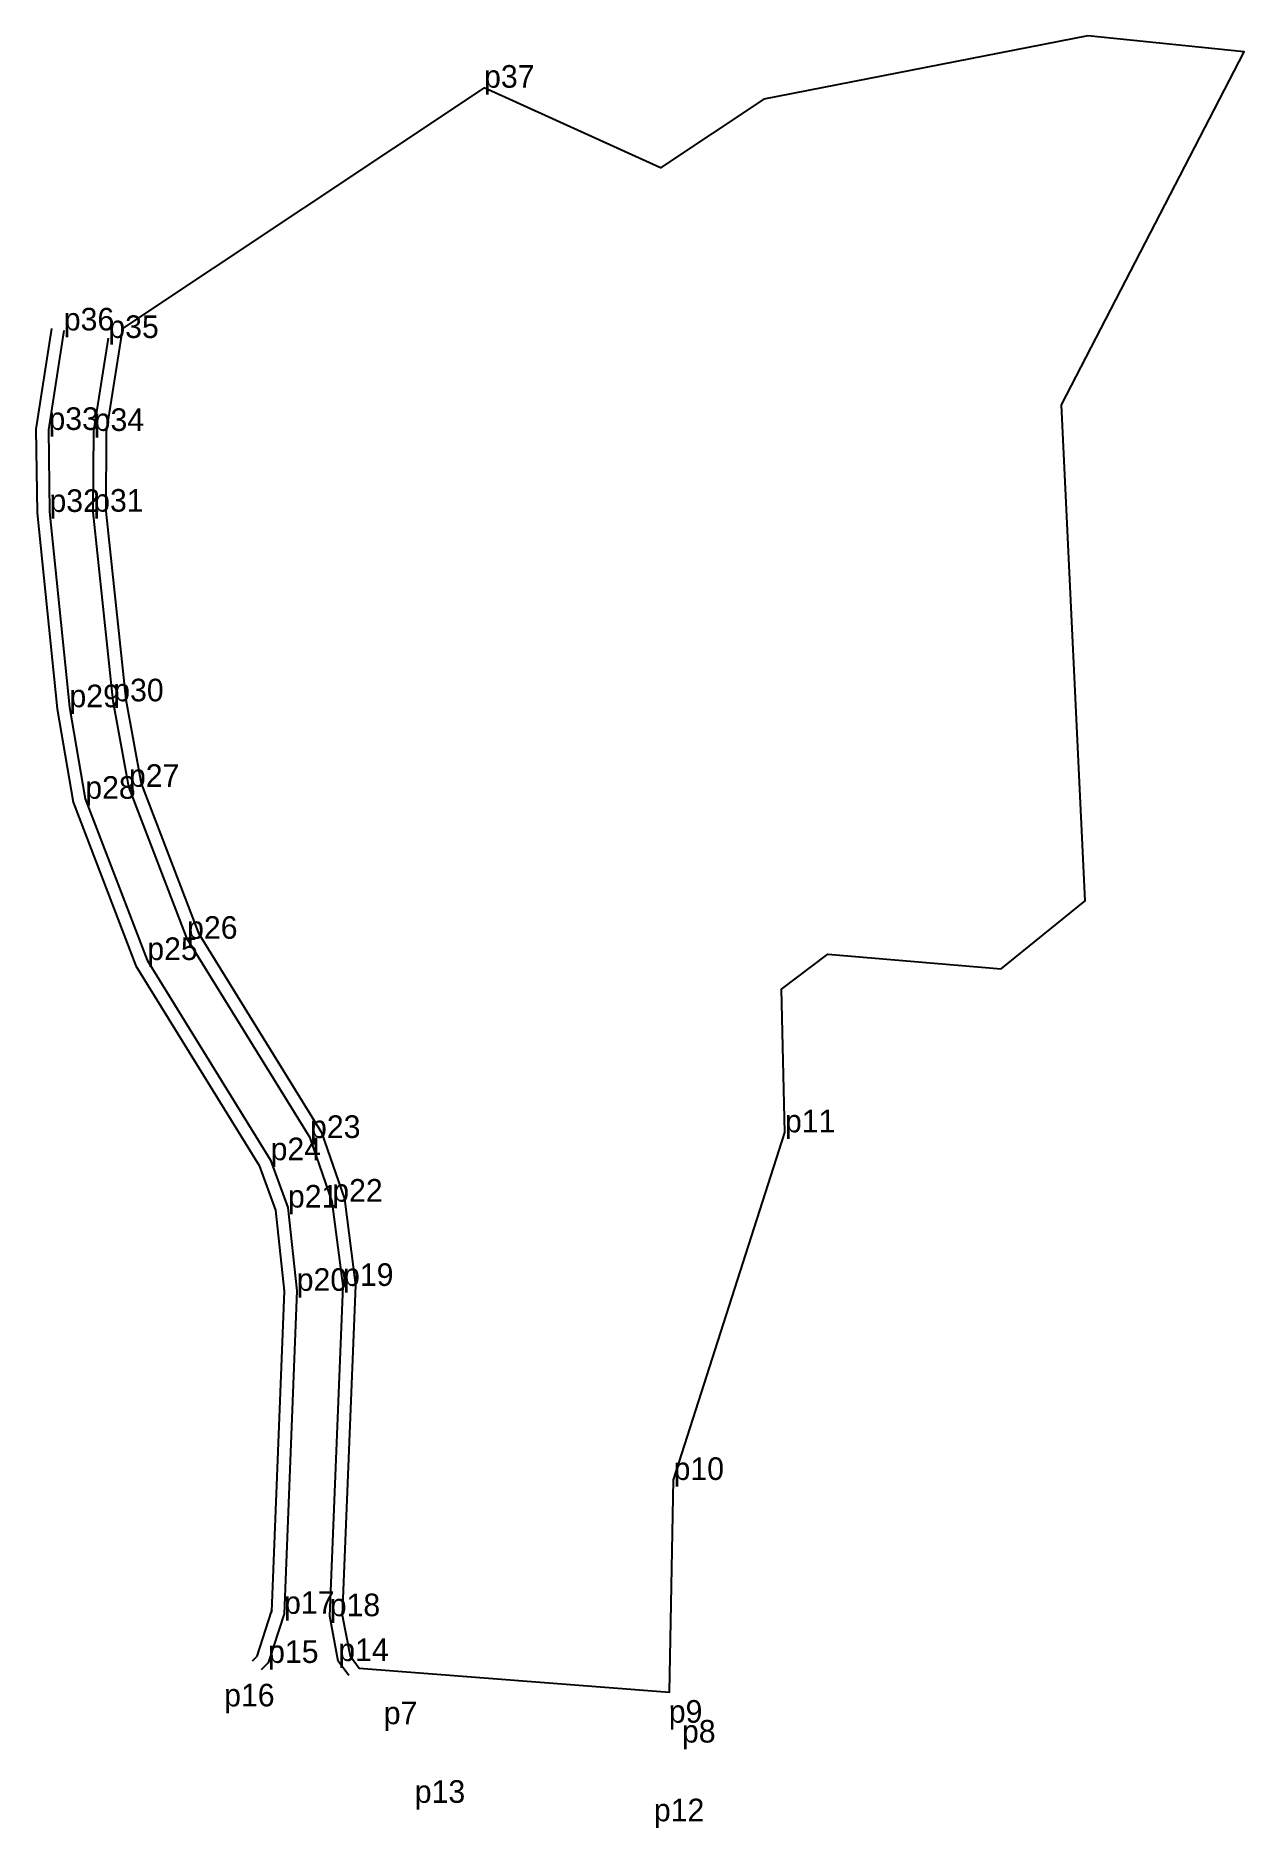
# Model space of a CAD drawing. Extents: x 546404 to 54965967, y 1821023 to 182361197.
# Drawn here: x 546403.9 to 546500.1, y 1823473.4 to 1823616.1 of the extents above; entities outside this region: 12.
import ezdxf

# ---------------------------------------------------------------- set-up
doc = ezdxf.new("R2010")
doc.units = 0
for name, color, linetype in [('Level 10', 7, 'Continuous'), ('Level 12', 7, 'Continuous'), ('Level 22', 7, 'Continuous'), ('Level 7', 7, 'Continuous')]:
    doc.layers.add(name, color=color, linetype=linetype)

msp = doc.modelspace()

# ---------------------------------------------------------------- linework, layer by layer
at = {"layer": 'Level 10'}
for points in [[(546409.47, 1823578.26), (546411.05, 1823563.26), (546412.27, 1823556.57), (546416.84, 1823544.65), (546426.64, 1823528.77), (546428.48, 1823523.5), (546429.36, 1823516.61), (546428.3, 1823490.34), (546428.92, 1823487.1), (546429.63, 1823486.12), (546454.35, 1823484.21), (546454.68, 1823501.11), (546463.55, 1823528.79), (546463.27, 1823540.18), (546466.96, 1823542.99), (546480.78, 1823541.8), (546487.45, 1823547.22), (546485.56, 1823586.71), (546500.12, 1823614.82), (546487.66, 1823616.1), (546461.86, 1823611.06), (546453.64, 1823605.58), (546439.59, 1823611.97), (546410.8, 1823592.79), (546409.5, 1823584.56), (546409.47, 1823578.26)], [(546405.13, 1823592.79), (546403.89, 1823584.79), (546403.99, 1823578.13), (546405.58, 1823562.51), (546406.87, 1823555.08), (546411.87, 1823542.06), (546421.69, 1823526.14), (546422.99, 1823522.58), (546423.67, 1823516.14), (546422.67, 1823490.63)], [(546421.15, 1823486.72), (546421.51, 1823487.08), (546422.67, 1823490.63)], [(546422.66, 1823490.49), (546422.67, 1823490.63)], [(546422.67, 1823490.63), (546422.71, 1823490.76)]]:
    msp.add_lwpolyline(points, dxfattribs=at)
at = {"layer": 'Level 22'}
for p, q in [((546406.12, 1823592.64), (546404.9, 1823584.72)), ((546408.5, 1823584.64), (546409.67, 1823592.04)), ((546404.9, 1823584.72), (546404.98, 1823578.19)), ((546408.46, 1823578.21), (546408.5, 1823584.64)), ((546404.98, 1823578.19), (546406.57, 1823562.64)), ((546410.06, 1823563.11), (546408.46, 1823578.21)), ((546411.31, 1823556.3), (546410.06, 1823563.11)), ((546406.57, 1823562.64), (546407.83, 1823555.35)), ((546415.94, 1823544.2), (546411.31, 1823556.3)), ((546407.83, 1823555.35), (546412.77, 1823542.51)), ((546425.73, 1823528.34), (546415.94, 1823544.2)), ((546412.77, 1823542.51), (546422.59, 1823526.57)), ((546427.5, 1823523.27), (546425.73, 1823528.34)), ((546422.59, 1823526.57), (546423.97, 1823522.8)), ((546428.36, 1823516.56), (546427.5, 1823523.27)), ((546423.97, 1823522.8), (546424.67, 1823516.17)), ((546424.67, 1823516.17), (546423.66, 1823490.45)), ((546427.3, 1823490.26), (546428.36, 1823516.56)), ((546423.66, 1823490.45), (546422.39, 1823486.54)), ((546427.98, 1823486.69), (546427.3, 1823490.26)), ((546422.39, 1823486.54), (546421.85, 1823486)), ((546428.82, 1823485.53), (546427.98, 1823486.69))]:
    msp.add_line(p, q, dxfattribs=at)
at = {"layer": 'Level 7'}
for p, q in [((54855187.5, 182290890.9), (54855187.5, 182290890.9)), ((54858124.7, 182290840.8), (54858124.7, 182290840.8)), ((54855999.4, 182289543.1), (54855999.4, 182289543.1)), ((54965967, 182153981.9), (54965967, 182153981.9)), ((54910188.3, 182105734.2), (54910188.3, 182105734.2)), ((54903758.4, 182102334.2), (54903758.4, 182102334.2))]:
    msp.add_line(p, q, dxfattribs=at)

# ---------------------------------------------------------------- texts
at = {"layer": 'Level 12'}
for s, p in [('p37', (546439.59, 1823611.97)), ('p36', (546406.12, 1823592.64)), ('p35', (546409.67, 1823592.04)), ('p33', (546404.9, 1823584.72)), ('p34', (546408.5, 1823584.64)), ('p31', (546408.46, 1823578.21)), ('p32', (546404.98, 1823578.19)), ('p29', (546406.57, 1823562.64)), ('p30', (546410.06, 1823563.11)), ('p27', (546411.31, 1823556.3)), ('p28', (546407.83, 1823555.35)), ('p26', (546415.94, 1823544.2)), ('p25', (546412.77, 1823542.51)), ('p23', (546425.73, 1823528.34)), ('p11', (546463.55, 1823528.79)), ('p24', (546422.59, 1823526.57)), ('p21', (546423.97, 1823522.8)), ('p22', (546427.5, 1823523.27)), ('p20', (546424.67, 1823516.17)), ('p19', (546428.36, 1823516.56)), ('p10', (546454.68, 1823501.11)), ('p17', (546423.66, 1823490.45)), ('p18', (546427.3, 1823490.26)), ('p15', (546422.39, 1823486.54)), ('p14', (546427.98, 1823486.69)), ('p16', (546418.89, 1823483.08)), ('p7', (546431.6, 1823481.66)), ('p9', (546454.3, 1823481.78)), ('p8', (546455.35, 1823480.2)), ('p13', (546434.07, 1823475.4)), ('p12', (546453.11, 1823473.93)), ('p6', (548551.88, 1822908.91)), ('p4', (548581.25, 1822908.41)), ('p5', (548559.99, 1822895.43)), ('p1', (549659.67, 1821539.82)), ('p2', (549101.88, 1821057.34)), ('p3', (549037.58, 1821023.34))]:
    msp.add_text(s, height=1.8, dxfattribs=at).set_placement(p)

doc.saveas('drawing.dxf')
